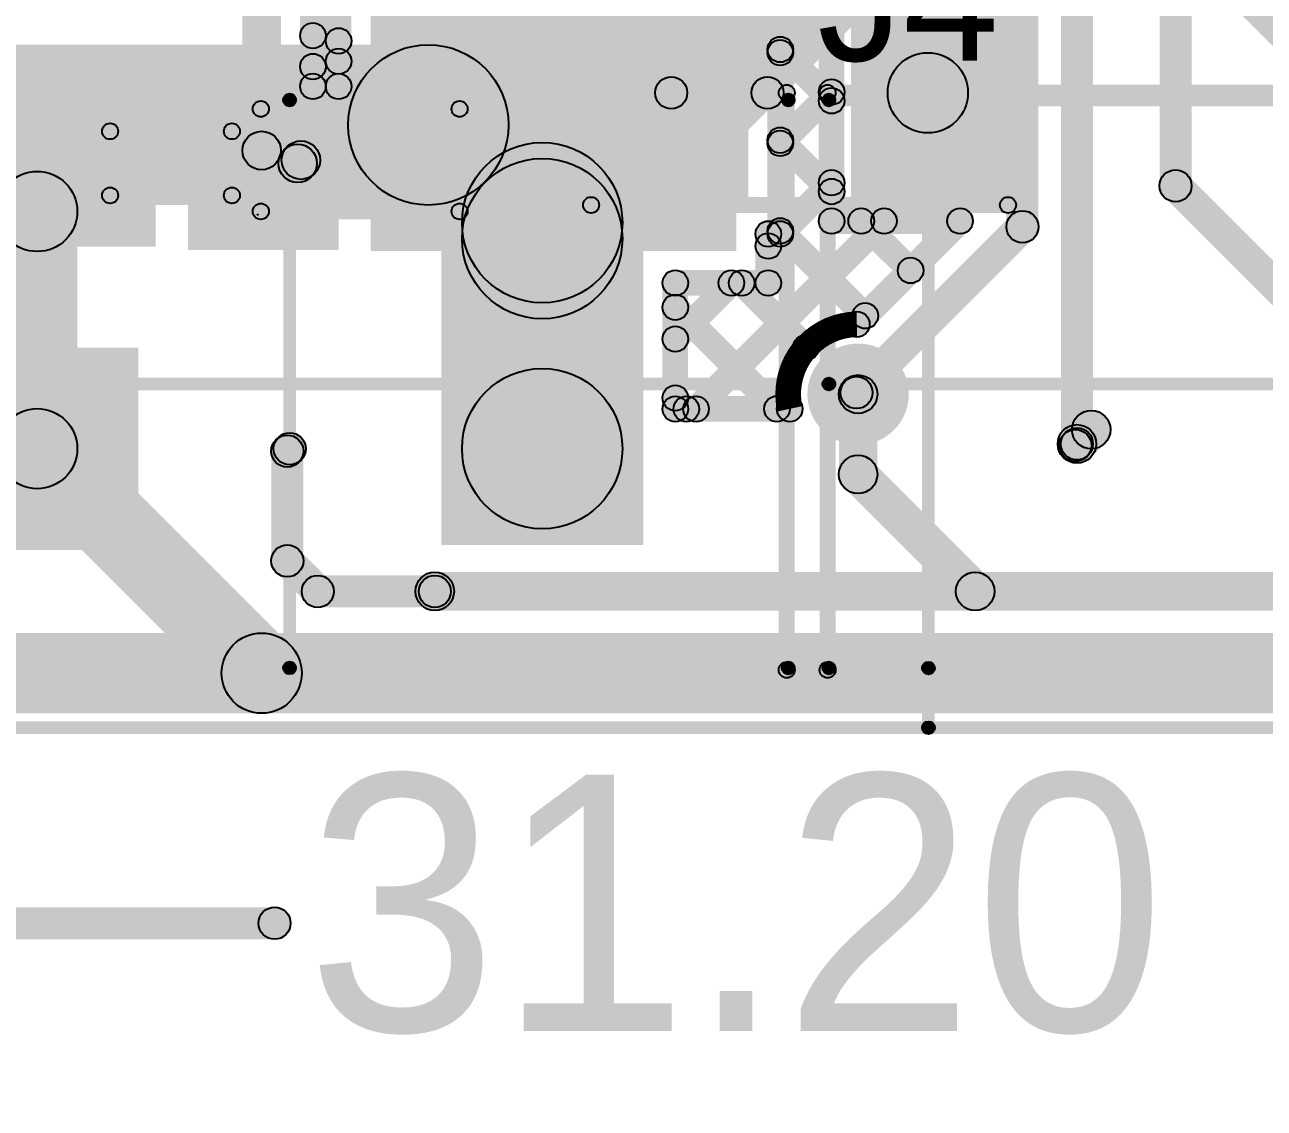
# Model space of a CAD drawing. Header units: millimetres. Extents: x -0.55 to 1.07, y -0.21 to 1.95.
# Drawn here: x -0.0039 to 0.3826, y -0.2057 to 0.1322 of the extents above; entities that cross this region are included whole.
import ezdxf

# ---------------------------------------------------------------- set-up
doc = ezdxf.new("R2010")
doc.units = ezdxf.units.MM
doc.header["$MEASUREMENT"] = 0
for name, color, linetype in [('BottomLayer', 5, 'Continuous'), ('BottomOverlay', 54, 'Continuous'), ('BottomPaste', 16, 'Continuous'), ('BottomSolder', 6, 'Continuous'), ('Mechanical1', 6, 'Continuous'), ('Mechanical2', 216, 'Continuous'), ('MultiLayer', 9, 'Continuous'), ('PadHoleLayer', 156, 'Continuous'), ('TopLayer', 1, 'Continuous'), ('TopOverlay', 2, 'Continuous'), ('TopSolder', 216, 'Continuous'), ('ViaHoleLayer', 16, 'Continuous')]:
    doc.layers.add(name, color=color, linetype=linetype)

# ---------------------------------------------------------------- blocks, each defined once
blk = doc.blocks.new('B3B_PH_K_S_LF__SN__3')
at = {"layer": 'BottomLayer'}
blk.add_hatch(color=5, dxfattribs=at).paths.add_polyline_path([(-0.1063, 0.02756), (-0.05118, 0.02756), (-0.05118, -0.02756), (-0.1063, -0.02756)])
h = blk.add_hatch(color=5, dxfattribs=at)
edge = h.paths.add_edge_path()
edge.add_arc((0, 0), 0.02756, 0, 360)
h = blk.add_hatch(color=5, dxfattribs=at)
edge = h.paths.add_edge_path()
edge.add_arc((0.07874, 0), 0.02756, 0, 360)
at = {"layer": 'BottomSolder'}
blk.add_hatch(color=6, dxfattribs=at).paths.add_polyline_path([(-0.1103, 0.03156), (-0.04718, 0.03156), (-0.04718, -0.03156), (-0.1103, -0.03156)])
h = blk.add_hatch(color=6, dxfattribs=at)
edge = h.paths.add_edge_path()
edge.add_arc((0, 0), 0.03156, 0, 360)
h = blk.add_hatch(color=6, dxfattribs=at)
edge = h.paths.add_edge_path()
edge.add_arc((0.07874, 0), 0.03156, 0, 360)
at = {"layer": 'MultiLayer'}
blk.add_hatch(color=9, dxfattribs=at).paths.add_polyline_path([(-0.1063, 0.02756), (-0.05118, 0.02756), (-0.05118, -0.02756), (-0.1063, -0.02756)])
h = blk.add_hatch(color=9, dxfattribs=at)
edge = h.paths.add_edge_path()
edge.add_arc((0, 0), 0.02756, 0, 360)
h = blk.add_hatch(color=9, dxfattribs=at)
edge = h.paths.add_edge_path()
edge.add_arc((0.07874, 0), 0.02756, 0, 360)
at = {"layer": 'PadHoleLayer'}
h = blk.add_hatch(color=156, dxfattribs=at)
edge = h.paths.add_edge_path()
edge.add_arc((-0.07874, 0), 0.01378, 0, 360)
h = blk.add_hatch(color=156, dxfattribs=at)
edge = h.paths.add_edge_path()
edge.add_arc((0, 0), 0.01378, 0, 360)
h = blk.add_hatch(color=156, dxfattribs=at)
edge = h.paths.add_edge_path()
edge.add_arc((0.07874, 0), 0.01378, 0, 360)
at = {"layer": 'TopLayer'}
blk.add_hatch(color=1, dxfattribs=at).paths.add_polyline_path([(-0.1063, 0.02756), (-0.05118, 0.02756), (-0.05118, -0.02756), (-0.1063, -0.02756)])
h = blk.add_hatch(color=1, dxfattribs=at)
edge = h.paths.add_edge_path()
edge.add_arc((0, 0), 0.02756, 0, 360)
h = blk.add_hatch(color=1, dxfattribs=at)
edge = h.paths.add_edge_path()
edge.add_arc((0.07874, 0), 0.02756, 0, 360)
at = {"layer": 'TopOverlay'}
h = blk.add_hatch(color=2, dxfattribs=at)
edge = h.paths.add_edge_path()
edge.add_arc((-0.155, 0.111), 0.0025, 0, 360)
h = blk.add_hatch(color=2, dxfattribs=at)
edge = h.paths.add_edge_path()
edge.add_arc((-0.155, 0.111), 0.0025, 0, 360)
for points in [[(-0.155, 0.1085), (-0.155, 0.1135), (0.155, 0.1135), (0.155, 0.1085)], [(-0.1525, -0.069), (-0.1575, -0.069), (-0.1575, 0.111), (-0.1525, 0.111)], [(0.1575, -0.069), (0.1525, -0.069), (0.1525, 0.111), (0.1575, 0.111)], [(-0.155, -0.0715), (-0.155, -0.0665), (0.155, -0.0665), (0.155, -0.0715)]]:
    blk.add_hatch(color=2, dxfattribs=at).paths.add_polyline_path(points)
h = blk.add_hatch(color=2, dxfattribs=at)
edge = h.paths.add_edge_path()
edge.add_arc((0.155, 0.111), 0.0025, 0, 360)
h = blk.add_hatch(color=2, dxfattribs=at)
edge = h.paths.add_edge_path()
edge.add_arc((0.155, 0.111), 0.0025, 0, 360)
h = blk.add_hatch(color=2, dxfattribs=at)
edge = h.paths.add_edge_path()
edge.add_arc((-0.155, -0.069), 0.0025, 0, 360)
h = blk.add_hatch(color=2, dxfattribs=at)
edge = h.paths.add_edge_path()
edge.add_arc((-0.155, -0.069), 0.0025, 0, 360)
h = blk.add_hatch(color=2, dxfattribs=at)
edge = h.paths.add_edge_path()
edge.add_arc((0.155, -0.069), 0.0025, 0, 360)
h = blk.add_hatch(color=2, dxfattribs=at)
edge = h.paths.add_edge_path()
edge.add_arc((0.155, -0.069), 0.0025, 0, 360)
at = {"layer": 'TopSolder'}
blk.add_hatch(color=216, dxfattribs=at).paths.add_polyline_path([(-0.1103, 0.03156), (-0.04718, 0.03156), (-0.04718, -0.03156), (-0.1103, -0.03156)])
h = blk.add_hatch(color=216, dxfattribs=at)
edge = h.paths.add_edge_path()
edge.add_arc((0, 0), 0.03156, 0, 360)
h = blk.add_hatch(color=216, dxfattribs=at)
edge = h.paths.add_edge_path()
edge.add_arc((0.07874, 0), 0.03156, 0, 360)
at = {"layer": 'TopOverlay'}
for centre in [(-0.155, 0.111), (-0.155, 0.111), (0.155, 0.111), (0.155, 0.111), (-0.155, -0.069), (-0.155, -0.069), (0.155, -0.069), (0.155, -0.069)]:
    blk.add_circle(centre, 0.0025, dxfattribs=at)
blk = doc.blocks.new('SMD_PAD_B_37')
at = {"layer": 'BottomLayer'}
for points in [[(-0.06, 0.03), (-0.02, 0.03), (-0.02, -0.03), (-0.06, -0.03)], [(0.02, 0.03), (0.06, 0.03), (0.06, -0.03), (0.02, -0.03)]]:
    blk.add_hatch(color=5, dxfattribs=at).paths.add_polyline_path(points)
at = {"layer": 'BottomOverlay'}
h = blk.add_hatch(color=54, dxfattribs=at)
edge = h.paths.add_edge_path()
edge.add_arc((-0.065, 0.035), 0.0025, 0, 360)
h = blk.add_hatch(color=54, dxfattribs=at)
edge = h.paths.add_edge_path()
edge.add_arc((-0.065, 0.035), 0.0025, 0, 360)
for points in [[(-0.0675, 0.035), (-0.0625, 0.035), (-0.0625, -0.035), (-0.0675, -0.035)], [(0.065, 0.0375), (0.065, 0.0325), (-0.065, 0.0325), (-0.065, 0.0375)], [(0.0625, 0.035), (0.0675, 0.035), (0.0675, -0.035), (0.0625, -0.035)], [(0.065, -0.0325), (0.065, -0.0375), (-0.065, -0.0375), (-0.065, -0.0325)]]:
    blk.add_hatch(color=54, dxfattribs=at).paths.add_polyline_path(points)
h = blk.add_hatch(color=54, dxfattribs=at)
edge = h.paths.add_edge_path()
edge.add_arc((0.065, 0.035), 0.0025, 0, 360)
h = blk.add_hatch(color=54, dxfattribs=at)
edge = h.paths.add_edge_path()
edge.add_arc((0.065, 0.035), 0.0025, 0, 360)
h = blk.add_hatch(color=54, dxfattribs=at)
edge = h.paths.add_edge_path()
edge.add_arc((-0.065, -0.035), 0.0025, 0, 360)
h = blk.add_hatch(color=54, dxfattribs=at)
edge = h.paths.add_edge_path()
edge.add_arc((-0.065, -0.035), 0.0025, 0, 360)
h = blk.add_hatch(color=54, dxfattribs=at)
edge = h.paths.add_edge_path()
edge.add_arc((0.065, -0.035), 0.0025, 0, 360)
h = blk.add_hatch(color=54, dxfattribs=at)
edge = h.paths.add_edge_path()
edge.add_arc((0.065, -0.035), 0.0025, 0, 360)
at = {"layer": 'BottomPaste'}
for points in [[(-0.06, 0.03), (-0.02, 0.03), (-0.02, -0.03), (-0.06, -0.03)], [(0.02, 0.03), (0.06, 0.03), (0.06, -0.03), (0.02, -0.03)]]:
    blk.add_hatch(color=16, dxfattribs=at).paths.add_polyline_path(points)
at = {"layer": 'BottomSolder'}
for points in [[(-0.064, 0.034), (-0.016, 0.034), (-0.016, -0.034), (-0.064, -0.034)], [(0.016, 0.034), (0.064, 0.034), (0.064, -0.034), (0.016, -0.034)]]:
    blk.add_hatch(color=6, dxfattribs=at).paths.add_polyline_path(points)
at = {"layer": 'BottomOverlay'}
for centre in [(-0.065, 0.035), (-0.065, 0.035), (0.065, 0.035), (0.065, 0.035), (-0.065, -0.035), (-0.065, -0.035), (0.065, -0.035), (0.065, -0.035)]:
    blk.add_circle(centre, 0.0025, dxfattribs=at)
blk = doc.blocks.new('R__0402_B_51')
at = {"layer": 'BottomLayer'}
for points in [[(-0.0095, 0.0125), (-0.0095, -0.0125), (-0.0275, -0.0125), (-0.0275, 0.0125)], [(0.0275, 0.0125), (0.0275, -0.0125), (0.0095, -0.0125), (0.0095, 0.0125)]]:
    blk.add_hatch(color=5, dxfattribs=at).paths.add_polyline_path(points)
at = {"layer": 'BottomOverlay'}
h = blk.add_hatch(color=54, dxfattribs=at)
edge = h.paths.add_edge_path()
edge.add_arc((-0.031, 0.016), 0.0025, 0, 360)
h = blk.add_hatch(color=54, dxfattribs=at)
edge = h.paths.add_edge_path()
edge.add_arc((-0.031, 0.016), 0.0025, 0, 360)
for points in [[(-0.0335, 0.016), (-0.0285, 0.016), (-0.0285, -0.016), (-0.0335, -0.016)], [(0.032, 0.01706), (0.032, 0.01694), (-0.032, 0.01694), (-0.032, 0.01706)], [(0.031, 0.0185), (0.031, 0.0135), (-0.031, 0.0135), (-0.031, 0.0185)], [(0.0285, 0.016), (0.0335, 0.016), (0.0335, -0.016), (0.0285, -0.016)], [(0.031, -0.0135), (0.031, -0.0185), (-0.031, -0.0185), (-0.031, -0.0135)]]:
    blk.add_hatch(color=54, dxfattribs=at).paths.add_polyline_path(points)
h = blk.add_hatch(color=54, dxfattribs=at)
edge = h.paths.add_edge_path()
edge.add_arc((-0.032, 0.017), 0.0000635, 0, 360)
h = blk.add_hatch(color=54, dxfattribs=at)
edge = h.paths.add_edge_path()
edge.add_arc((0.031, 0.016), 0.0025, 0, 360)
h = blk.add_hatch(color=54, dxfattribs=at)
edge = h.paths.add_edge_path()
edge.add_arc((0.031, 0.016), 0.0025, 0, 360)
h = blk.add_hatch(color=54, dxfattribs=at)
edge = h.paths.add_edge_path()
edge.add_arc((0.032, 0.017), 0.0000635, 0, 360)
h = blk.add_hatch(color=54, dxfattribs=at)
edge = h.paths.add_edge_path()
edge.add_arc((-0.031, -0.016), 0.0025, 0, 360)
h = blk.add_hatch(color=54, dxfattribs=at)
edge = h.paths.add_edge_path()
edge.add_arc((-0.031, -0.016), 0.0025, 0, 360)
h = blk.add_hatch(color=54, dxfattribs=at)
edge = h.paths.add_edge_path()
edge.add_arc((0.031, -0.016), 0.0025, 0, 360)
h = blk.add_hatch(color=54, dxfattribs=at)
edge = h.paths.add_edge_path()
edge.add_arc((0.031, -0.016), 0.0025, 0, 360)
at = {"layer": 'BottomPaste'}
for points in [[(-0.0095, 0.0125), (-0.0095, -0.0125), (-0.0275, -0.0125), (-0.0275, 0.0125)], [(0.0275, 0.0125), (0.0275, -0.0125), (0.0095, -0.0125), (0.0095, 0.0125)]]:
    blk.add_hatch(color=16, dxfattribs=at).paths.add_polyline_path(points)
at = {"layer": 'BottomSolder'}
for points in [[(-0.0055, 0.0165), (-0.0055, -0.0165), (-0.0315, -0.0165), (-0.0315, 0.0165)], [(0.0315, 0.0165), (0.0315, -0.0165), (0.0055, -0.0165), (0.0055, 0.0165)]]:
    blk.add_hatch(color=6, dxfattribs=at).paths.add_polyline_path(points)
at = {"layer": 'BottomOverlay'}
for centre, radius in [((-0.031, 0.016), 0.0025), ((-0.031, 0.016), 0.0025), ((-0.032, 0.017), 0.0000635), ((0.031, 0.016), 0.0025), ((0.031, 0.016), 0.0025), ((0.032, 0.017), 0.0000635), ((-0.031, -0.016), 0.0025), ((-0.031, -0.016), 0.0025), ((0.031, -0.016), 0.0025), ((0.031, -0.016), 0.0025)]:
    blk.add_circle(centre, radius, dxfattribs=at)
blk = doc.blocks.new('R___0201_B_54')
at = {"layer": 'BottomLayer'}
for points in [[(-0.01614, 0.00728), (-0.00551, 0.00728), (-0.00551, -0.00728), (-0.01614, -0.00728)], [(0.00551, 0.00728), (0.01614, 0.00728), (0.01614, -0.00728), (0.00551, -0.00728)]]:
    blk.add_hatch(color=5, dxfattribs=at).paths.add_polyline_path(points)
at = {"layer": 'BottomOverlay'}
h = blk.add_hatch(color=54, dxfattribs=at)
edge = h.paths.add_edge_path()
edge.add_arc((-0.019, 0.01), 0.0025, 0, 360)
h = blk.add_hatch(color=54, dxfattribs=at)
edge = h.paths.add_edge_path()
edge.add_arc((-0.019, 0.01), 0.0025, 0, 360)
for points in [[(0.019, 0.0125), (0.019, 0.0075), (-0.019, 0.0075), (-0.019, 0.0125)], [(-0.0215, 0.01), (-0.0165, 0.01), (-0.0165, -0.01), (-0.0215, -0.01)], [(0.0165, 0.01), (0.0215, 0.01), (0.0215, -0.01), (0.0165, -0.01)], [(0.019, -0.0075), (0.019, -0.0125), (-0.019, -0.0125), (-0.019, -0.0075)]]:
    blk.add_hatch(color=54, dxfattribs=at).paths.add_polyline_path(points)
h = blk.add_hatch(color=54, dxfattribs=at)
edge = h.paths.add_edge_path()
edge.add_arc((0.019, 0.01), 0.0025, 0, 360)
h = blk.add_hatch(color=54, dxfattribs=at)
edge = h.paths.add_edge_path()
edge.add_arc((0.019, 0.01), 0.0025, 0, 360)
h = blk.add_hatch(color=54, dxfattribs=at)
edge = h.paths.add_edge_path()
edge.add_arc((-0.019, -0.01), 0.0025, 0, 360)
h = blk.add_hatch(color=54, dxfattribs=at)
edge = h.paths.add_edge_path()
edge.add_arc((-0.019, -0.01), 0.0025, 0, 360)
h = blk.add_hatch(color=54, dxfattribs=at)
edge = h.paths.add_edge_path()
edge.add_arc((0.019, -0.01), 0.0025, 0, 360)
h = blk.add_hatch(color=54, dxfattribs=at)
edge = h.paths.add_edge_path()
edge.add_arc((0.019, -0.01), 0.0025, 0, 360)
at = {"layer": 'BottomPaste'}
for points in [[(-0.01614, 0.00728), (-0.00551, 0.00728), (-0.00551, -0.00728), (-0.01614, -0.00728)], [(0.00551, 0.00728), (0.01614, 0.00728), (0.01614, -0.00728), (0.00551, -0.00728)]]:
    blk.add_hatch(color=16, dxfattribs=at).paths.add_polyline_path(points)
at = {"layer": 'BottomSolder'}
for points in [[(-0.02014, 0.01128), (-0.00151, 0.01128), (-0.00151, -0.01128), (-0.02014, -0.01128)], [(0.00151, 0.01128), (0.02014, 0.01128), (0.02014, -0.01128), (0.00151, -0.01128)]]:
    blk.add_hatch(color=6, dxfattribs=at).paths.add_polyline_path(points)
at = {"layer": 'BottomOverlay'}
for centre in [(-0.019, 0.01), (-0.019, 0.01), (0.019, 0.01), (0.019, 0.01), (-0.019, -0.01), (-0.019, -0.01), (0.019, -0.01), (0.019, -0.01)]:
    blk.add_circle(centre, 0.0025, dxfattribs=at)
blk = doc.blocks.new('B4B_PH_K_S_LF__SN__64')
at = {"layer": 'BottomLayer'}
h = blk.add_hatch(color=5, dxfattribs=at)
edge = h.paths.add_edge_path()
edge.add_arc((-0.07874, 0), 0.02756, 0, 360)
h = blk.add_hatch(color=5, dxfattribs=at)
edge = h.paths.add_edge_path()
edge.add_arc((0, 0), 0.02756, 0, 360)
at = {"layer": 'BottomSolder'}
h = blk.add_hatch(color=6, dxfattribs=at)
edge = h.paths.add_edge_path()
edge.add_arc((-0.07874, 0), 0.03156, 0, 360)
h = blk.add_hatch(color=6, dxfattribs=at)
edge = h.paths.add_edge_path()
edge.add_arc((0, 0), 0.03156, 0, 360)
at = {"layer": 'MultiLayer'}
h = blk.add_hatch(color=9, dxfattribs=at)
edge = h.paths.add_edge_path()
edge.add_arc((-0.07874, 0), 0.02756, 0, 360)
h = blk.add_hatch(color=9, dxfattribs=at)
edge = h.paths.add_edge_path()
edge.add_arc((0, 0), 0.02756, 0, 360)
at = {"layer": 'PadHoleLayer'}
h = blk.add_hatch(color=156, dxfattribs=at)
edge = h.paths.add_edge_path()
edge.add_arc((-0.07874, 0), 0.01378, 0, 360)
at = {"layer": 'TopLayer'}
h = blk.add_hatch(color=1, dxfattribs=at)
edge = h.paths.add_edge_path()
edge.add_arc((-0.07874, 0), 0.02756, 0, 360)
h = blk.add_hatch(color=1, dxfattribs=at)
edge = h.paths.add_edge_path()
edge.add_arc((0, 0), 0.02756, 0, 360)
at = {"layer": 'TopOverlay'}
h = blk.add_hatch(color=2, dxfattribs=at)
edge = h.paths.add_edge_path()
edge.add_arc((-0.156, 0.11), 0.0025, 0, 360)
h = blk.add_hatch(color=2, dxfattribs=at)
edge = h.paths.add_edge_path()
edge.add_arc((-0.156, 0.11), 0.0025, 0, 360)
for points in [[(-0.156, 0.1075), (-0.156, 0.1125), (0.23474, 0.1125), (0.23474, 0.1075)], [(-0.1535, -0.07), (-0.1585, -0.07), (-0.1585, 0.11), (-0.1535, 0.11)], [(-0.156, -0.0725), (-0.156, -0.0675), (0.23474, -0.0675), (0.23474, -0.0725)]]:
    blk.add_hatch(color=2, dxfattribs=at).paths.add_polyline_path(points)
h = blk.add_hatch(color=2, dxfattribs=at)
edge = h.paths.add_edge_path()
edge.add_arc((-0.156, -0.07), 0.0025, 0, 360)
h = blk.add_hatch(color=2, dxfattribs=at)
edge = h.paths.add_edge_path()
edge.add_arc((-0.156, -0.07), 0.0025, 0, 360)
at = {"layer": 'TopSolder'}
h = blk.add_hatch(color=216, dxfattribs=at)
edge = h.paths.add_edge_path()
edge.add_arc((-0.07874, 0), 0.03156, 0, 360)
h = blk.add_hatch(color=216, dxfattribs=at)
edge = h.paths.add_edge_path()
edge.add_arc((0, 0), 0.03156, 0, 360)
at = {"layer": 'TopOverlay'}
for centre in [(-0.156, 0.11), (-0.156, 0.11), (-0.156, -0.07), (-0.156, -0.07)]:
    blk.add_circle(centre, 0.0025, dxfattribs=at)

msp = doc.modelspace()

# ---------------------------------------------------------------- hatches: boundary and pattern name
at = {"layer": 'BottomLayer'}
for points in [[(0.36, 0.082), (0.35, 0.082), (0.35, 0.5912), (0.36, 0.5912)], [(0.32924, 0.0015), (0.31924, 0.0015), (0.31924, 0.29036), (0.32924, 0.29036)], [(0.31224, 0.06924), (0.30224, 0.06924), (0.30224, 0.2685), (0.31224, 0.2685)], [(0.29024, 0.111), (0.26524, 0.111), (0.26524, 0.16526), (0.29024, 0.16526)], [(0.23574, 0.067), (0.22774, 0.067), (0.22774, 0.155), (0.23574, 0.155)], [(0.098, 0.113), (0.09, 0.113), (0.09, 0.154), (0.098, 0.154)], [(0.20274, 0.111), (0.19274, 0.111), (0.19274, 0.151), (0.20274, 0.151)], [(0.25174, 0.071), (0.24374, 0.071), (0.24374, 0.151), (0.25174, 0.151)], [(0.076, 0.093), (0.064, 0.093), (0.064, 0.148), (0.076, 0.148)], [(0.09, 0.113), (0.082, 0.113), (0.082, 0.148), (0.09, 0.148)], [(0.36847, 0.14246), (0.37554, 0.14953), (0.48476, 0.04032), (0.47768, 0.03324)], [(0.104, 0.0617), (0.218, 0.0617), (0.218, 0.144), (0.104, 0.144)], [(0.23457, 0.12069), (0.22891, 0.12634), (0.24491, 0.14234), (0.25057, 0.13669)], [(0.08317, 0.126), (0.08883, 0.13165), (0.09683, 0.12365), (0.09117, 0.118)], [(0.08883, 0.11637), (0.08317, 0.12203), (0.09117, 0.13003), (0.09683, 0.12437)], [(0.22891, 0.12168), (0.23457, 0.12733), (0.25057, 0.11133), (0.24491, 0.10568)], [(0.086, 0.109), (0.086, 0.117), (0.094, 0.117), (0.094, 0.109)], [(0.19774, 0.106), (0.19774, 0.116), (0.22774, 0.116), (0.22774, 0.106)], [(0.23457, 0.0924), (0.22891, 0.09806), (0.24491, 0.11406), (0.25057, 0.1084)], [(-0.016, 0.063), (0.037, 0.063), (0.037, 0.103), (-0.016, 0.103)], [(0.047, 0.062), (0.094, 0.062), (0.094, 0.103), (0.047, 0.103)], [(0.22891, 0.09339), (0.23457, 0.09905), (0.25057, 0.08305), (0.24491, 0.07739)], [(0.08548, 0.08476), (0.077, 0.09324), (0.078, 0.09424), (0.08648, 0.08576)], [(0.126, -0.03), (0.189, -0.03), (0.189, 0.087), (0.126, 0.087)], [(0.23083, 0.06038), (0.22517, 0.06604), (0.24491, 0.08578), (0.25057, 0.08012)], [(0.35146, 0.07846), (0.35854, 0.08554), (0.40602, 0.03806), (0.39894, 0.03098)], [(0.0125, 0), (-0.0125, 0), (-0.0125, 0.074), (0.0125, 0.074)], [(0.20829, 0.00956), (0.20263, 0.01522), (0.26125, 0.07383), (0.26691, 0.06817)], [(0.24774, 0.067), (0.24774, 0.075), (0.28779, 0.075), (0.28779, 0.067)], [(0.25842, 0.03598), (0.25277, 0.04164), (0.28496, 0.07383), (0.29062, 0.06817)], [(0.25413, 0.06817), (0.25979, 0.07383), (0.2752, 0.05842), (0.26955, 0.05276)], [(0.228, 0.063), (0.228, 0.071), (0.23174, 0.071), (0.23174, 0.063)], [(0.22891, 0.06511), (0.23457, 0.07077), (0.26106, 0.04427), (0.2554, 0.03862)], [(0.25904, 0.01396), (0.25196, 0.02104), (0.3037, 0.07278), (0.31078, 0.0657)], [(0.232, 0.0517), (0.224, 0.0517), (0.224, 0.067), (0.232, 0.067)], [(0.20183, 0.03138), (0.19617, 0.03704), (0.21366, 0.05453), (0.21932, 0.04887)], [(0.199, 0.0477), (0.199, 0.0557), (0.228, 0.0557), (0.228, 0.0477)], [(0.21687, 0.04887), (0.22252, 0.05453), (0.24262, 0.03443), (0.23697, 0.02877)], [(0.203, 0.01238), (0.195, 0.01238), (0.195, 0.0517), (0.203, 0.0517)], [(0.19617, 0.04128), (0.20183, 0.04694), (0.23351, 0.01525), (0.22785, 0.0096)], [(0.19617, 0.013), (0.20183, 0.01865), (0.20527, 0.01521), (0.19961, 0.00955)], [(0.19901, 0.00838), (0.19899, 0.01638), (0.23467, 0.01643), (0.23468, 0.00843)], [(-0.00884, -0.00884), (0.00884, 0.00884), (0.07884, -0.06116), (0.06116, -0.07884)], [(0.32848, -0.00274), (0.32, 0.00574), (0.32444, 0.01019), (0.33293, 0.0017)], [(0.32728, -0.00254), (0.3202, 0.00454), (0.3207, 0.00504), (0.32778, -0.00204)], [(0.08154, -0.00428), (0.07446, 0.0028), (0.0752, 0.00354), (0.08228, -0.00354)], [(0.083, -0.035), (0.073, -0.035), (0.073, -0.00074), (0.083, -0.00074)], [(0.07446, -0.03854), (0.08154, -0.03146), (0.09104, -0.04096), (0.08396, -0.04804)], [(0.124, -0.0505), (0.124, -0.0385), (0.5835, -0.0385), (0.5835, -0.0505)], [(0.0875, -0.0495), (0.0875, -0.0395), (0.124, -0.0395), (0.124, -0.0495)], [(0.07, -0.0825), (0.07, -0.0575), (0.604, -0.0575), (0.604, -0.0825)]]:
    msp.add_hatch(color=5, dxfattribs=at).paths.add_polyline_path(points)
h = msp.add_hatch(color=5, dxfattribs=at)
edge = h.paths.add_edge_path()
edge.add_arc((0.086, 0.12882), 0.004, 0, 360)
h = msp.add_hatch(color=5, dxfattribs=at)
edge = h.paths.add_edge_path()
edge.add_arc((0.094, 0.1272), 0.004, 0, 360)
h = msp.add_hatch(color=5, dxfattribs=at)
edge = h.paths.add_edge_path()
edge.add_arc((0.23174, 0.12451), 0.004, 0, 360)
h = msp.add_hatch(color=5, dxfattribs=at)
edge = h.paths.add_edge_path()
edge.add_arc((0.094, 0.12082), 0.004, 0, 360)
h = msp.add_hatch(color=5, dxfattribs=at)
edge = h.paths.add_edge_path()
edge.add_arc((0.23174, 0.12352), 0.004, 0, 360)
h = msp.add_hatch(color=5, dxfattribs=at)
edge = h.paths.add_edge_path()
edge.add_arc((0.086, 0.1192), 0.004, 0, 360)
h = msp.add_hatch(color=5, dxfattribs=at)
edge = h.paths.add_edge_path()
edge.add_arc((0.27774, 0.111), 0.0125, 0, 360)
h = msp.add_hatch(color=5, dxfattribs=at)
edge = h.paths.add_edge_path()
edge.add_arc((0.086, 0.113), 0.004, 0, 360)
h = msp.add_hatch(color=5, dxfattribs=at)
edge = h.paths.add_edge_path()
edge.add_arc((0.086, 0.113), 0.004, 0, 360)
h = msp.add_hatch(color=5, dxfattribs=at)
edge = h.paths.add_edge_path()
edge.add_arc((0.094, 0.113), 0.004, 0, 360)
h = msp.add_hatch(color=5, dxfattribs=at)
edge = h.paths.add_edge_path()
edge.add_arc((0.094, 0.113), 0.004, 0, 360)
h = msp.add_hatch(color=5, dxfattribs=at)
edge = h.paths.add_edge_path()
edge.add_arc((0.19774, 0.111), 0.005, 0, 360)
h = msp.add_hatch(color=5, dxfattribs=at)
edge = h.paths.add_edge_path()
edge.add_arc((0.19774, 0.111), 0.005, 0, 360)
h = msp.add_hatch(color=5, dxfattribs=at)
edge = h.paths.add_edge_path()
edge.add_arc((0.22774, 0.111), 0.005, 0, 360)
h = msp.add_hatch(color=5, dxfattribs=at)
edge = h.paths.add_edge_path()
edge.add_arc((0.24774, 0.11123), 0.004, 0, 360)
h = msp.add_hatch(color=5, dxfattribs=at)
edge = h.paths.add_edge_path()
edge.add_arc((0.24774, 0.10851), 0.004, 0, 360)
h = msp.add_hatch(color=5, dxfattribs=at)
edge = h.paths.add_edge_path()
edge.add_arc((0.07, 0.093), 0.006, 0, 360)
h = msp.add_hatch(color=5, dxfattribs=at)
edge = h.paths.add_edge_path()
edge.add_arc((0.23174, 0.09622), 0.004, 0, 360)
h = msp.add_hatch(color=5, dxfattribs=at)
edge = h.paths.add_edge_path()
edge.add_arc((0.23174, 0.09523), 0.004, 0, 360)
h = msp.add_hatch(color=5, dxfattribs=at)
edge = h.paths.add_edge_path()
edge.add_arc((0.08124, 0.089), 0.006, 0, 360)
h = msp.add_hatch(color=5, dxfattribs=at)
edge = h.paths.add_edge_path()
edge.add_arc((0.08224, 0.09), 0.006, 0, 360)
h = msp.add_hatch(color=5, dxfattribs=at)
edge = h.paths.add_edge_path()
edge.add_arc((0, 0.074), 0.0125, 0, 360)
h = msp.add_hatch(color=5, dxfattribs=at)
edge = h.paths.add_edge_path()
edge.add_arc((0.24774, 0.08295), 0.004, 0, 360)
h = msp.add_hatch(color=5, dxfattribs=at)
edge = h.paths.add_edge_path()
edge.add_arc((0.355, 0.082), 0.005, 0, 360)
h = msp.add_hatch(color=5, dxfattribs=at)
edge = h.paths.add_edge_path()
edge.add_arc((0.355, 0.082), 0.005, 0, 360)
h = msp.add_hatch(color=5, dxfattribs=at)
edge = h.paths.add_edge_path()
edge.add_arc((0.24774, 0.08022), 0.004, 0, 360)
h = msp.add_hatch(color=5, dxfattribs=at)
edge = h.paths.add_edge_path()
edge.add_arc((0.24774, 0.071), 0.004, 0, 360)
h = msp.add_hatch(color=5, dxfattribs=at)
edge = h.paths.add_edge_path()
edge.add_arc((0.24774, 0.071), 0.004, 0, 360)
h = msp.add_hatch(color=5, dxfattribs=at)
edge = h.paths.add_edge_path()
edge.add_arc((0.25696, 0.071), 0.004, 0, 360)
h = msp.add_hatch(color=5, dxfattribs=at)
edge = h.paths.add_edge_path()
edge.add_arc((0.26408, 0.071), 0.004, 0, 360)
h = msp.add_hatch(color=5, dxfattribs=at)
edge = h.paths.add_edge_path()
edge.add_arc((0.28779, 0.071), 0.004, 0, 360)
h = msp.add_hatch(color=5, dxfattribs=at)
edge = h.paths.add_edge_path()
edge.add_arc((0.28779, 0.071), 0.004, 0, 360)
h = msp.add_hatch(color=5, dxfattribs=at)
edge = h.paths.add_edge_path()
edge.add_arc((0.30724, 0.06924), 0.005, 0, 360)
h = msp.add_hatch(color=5, dxfattribs=at)
edge = h.paths.add_edge_path()
edge.add_arc((0.30724, 0.06924), 0.005, 0, 360)
h = msp.add_hatch(color=5, dxfattribs=at)
edge = h.paths.add_edge_path()
edge.add_arc((0.228, 0.067), 0.004, 0, 360)
h = msp.add_hatch(color=5, dxfattribs=at)
edge = h.paths.add_edge_path()
edge.add_arc((0.228, 0.067), 0.004, 0, 360)
h = msp.add_hatch(color=5, dxfattribs=at)
edge = h.paths.add_edge_path()
edge.add_arc((0.23174, 0.06794), 0.004, 0, 360)
h = msp.add_hatch(color=5, dxfattribs=at)
edge = h.paths.add_edge_path()
edge.add_arc((0.23174, 0.067), 0.004, 0, 360)
h = msp.add_hatch(color=5, dxfattribs=at)
edge = h.paths.add_edge_path()
edge.add_arc((0.23174, 0.067), 0.004, 0, 360)
h = msp.add_hatch(color=5, dxfattribs=at)
edge = h.paths.add_edge_path()
edge.add_arc((0.228, 0.06321), 0.004, 0, 360)
h = msp.add_hatch(color=5, dxfattribs=at)
edge = h.paths.add_edge_path()
edge.add_arc((0.27237, 0.05559), 0.004, 0, 360)
h = msp.add_hatch(color=5, dxfattribs=at)
edge = h.paths.add_edge_path()
edge.add_arc((0.199, 0.0517), 0.004, 0, 360)
h = msp.add_hatch(color=5, dxfattribs=at)
edge = h.paths.add_edge_path()
edge.add_arc((0.199, 0.0517), 0.004, 0, 360)
h = msp.add_hatch(color=5, dxfattribs=at)
edge = h.paths.add_edge_path()
edge.add_arc((0.21649, 0.0517), 0.004, 0, 360)
h = msp.add_hatch(color=5, dxfattribs=at)
edge = h.paths.add_edge_path()
edge.add_arc((0.21969, 0.0517), 0.004, 0, 360)
h = msp.add_hatch(color=5, dxfattribs=at)
edge = h.paths.add_edge_path()
edge.add_arc((0.228, 0.0517), 0.004, 0, 360)
h = msp.add_hatch(color=5, dxfattribs=at)
edge = h.paths.add_edge_path()
edge.add_arc((0.228, 0.0517), 0.004, 0, 360)
h = msp.add_hatch(color=5, dxfattribs=at)
edge = h.paths.add_edge_path()
edge.add_arc((0.199, 0.04411), 0.004, 0, 360)
h = msp.add_hatch(color=5, dxfattribs=at)
edge = h.paths.add_edge_path()
edge.add_arc((0.25559, 0.03881), 0.004, 0, 360)
h = msp.add_hatch(color=5, dxfattribs=at)
edge = h.paths.add_edge_path()
edge.add_arc((0.25559, 0.03881), 0.004, 0, 360)
h = msp.add_hatch(color=5, dxfattribs=at)
edge = h.paths.add_edge_path()
edge.add_arc((0.25823, 0.04145), 0.004, 0, 360)
h = msp.add_hatch(color=5, dxfattribs=at)
edge = h.paths.add_edge_path()
edge.add_arc((0.199, 0.03421), 0.004, 0, 360)
h = msp.add_hatch(color=5, dxfattribs=at)
edge = h.paths.add_edge_path()
edge.add_arc((0.23979, 0.0316), 0.004, 0, 360)
h = msp.add_hatch(color=5, dxfattribs=at)
edge = h.paths.add_edge_path()
edge.add_arc((0.256, 0.017), 0.01181, 0, 360)
h = msp.add_hatch(color=5, dxfattribs=at)
edge = h.paths.add_edge_path()
edge.add_arc((0.199, 0.01582), 0.004, 0, 360)
h = msp.add_hatch(color=5, dxfattribs=at)
edge = h.paths.add_edge_path()
edge.add_arc((0.2555, 0.0175), 0.005, 0, 360)
h = msp.add_hatch(color=5, dxfattribs=at)
edge = h.paths.add_edge_path()
edge.add_arc((0.199, 0.01238), 0.004, 0, 360)
h = msp.add_hatch(color=5, dxfattribs=at)
edge = h.paths.add_edge_path()
edge.add_arc((0.199, 0.01238), 0.004, 0, 360)
h = msp.add_hatch(color=5, dxfattribs=at)
edge = h.paths.add_edge_path()
edge.add_arc((0.20244, 0.01238), 0.004, 0, 360)
h = msp.add_hatch(color=5, dxfattribs=at)
edge = h.paths.add_edge_path()
edge.add_arc((0.20546, 0.01239), 0.004, 0, 360)
h = msp.add_hatch(color=5, dxfattribs=at)
edge = h.paths.add_edge_path()
edge.add_arc((0.23068, 0.01243), 0.004, 0, 360)
h = msp.add_hatch(color=5, dxfattribs=at)
edge = h.paths.add_edge_path()
edge.add_arc((0.23467, 0.01243), 0.004, 0, 360)
h = msp.add_hatch(color=5, dxfattribs=at)
edge = h.paths.add_edge_path()
edge.add_arc((0.23467, 0.01243), 0.004, 0, 360)
h = msp.add_hatch(color=5, dxfattribs=at)
edge = h.paths.add_edge_path()
edge.add_arc((0, 0), 0.0125, 0, 360)
h = msp.add_hatch(color=5, dxfattribs=at)
edge = h.paths.add_edge_path()
edge.add_arc((0, 0), 0.0125, 0, 360)
h = msp.add_hatch(color=5, dxfattribs=at)
edge = h.paths.add_edge_path()
edge.add_arc((0.32869, 0.00594), 0.006, 0, 360)
h = msp.add_hatch(color=5, dxfattribs=at)
edge = h.paths.add_edge_path()
edge.add_arc((0.078, -0.00074), 0.005, 0, 360)
h = msp.add_hatch(color=5, dxfattribs=at)
edge = h.paths.add_edge_path()
edge.add_arc((0.078, -0.00074), 0.005, 0, 360)
h = msp.add_hatch(color=5, dxfattribs=at)
edge = h.paths.add_edge_path()
edge.add_arc((0.07874, 0), 0.005, 0, 360)
h = msp.add_hatch(color=5, dxfattribs=at)
edge = h.paths.add_edge_path()
edge.add_arc((0.32424, 0.0015), 0.006, 0, 360)
h = msp.add_hatch(color=5, dxfattribs=at)
edge = h.paths.add_edge_path()
edge.add_arc((0.32374, 0.001), 0.005, 0, 360)
h = msp.add_hatch(color=5, dxfattribs=at)
edge = h.paths.add_edge_path()
edge.add_arc((0.32424, 0.0015), 0.005, 0, 360)
h = msp.add_hatch(color=5, dxfattribs=at)
edge = h.paths.add_edge_path()
edge.add_arc((0.32424, 0.0015), 0.005, 0, 360)
h = msp.add_hatch(color=5, dxfattribs=at)
edge = h.paths.add_edge_path()
edge.add_arc((0.078, -0.035), 0.005, 0, 360)
h = msp.add_hatch(color=5, dxfattribs=at)
edge = h.paths.add_edge_path()
edge.add_arc((0.078, -0.035), 0.005, 0, 360)
h = msp.add_hatch(color=5, dxfattribs=at)
edge = h.paths.add_edge_path()
edge.add_arc((0.124, -0.0445), 0.006, 0, 360)
h = msp.add_hatch(color=5, dxfattribs=at)
edge = h.paths.add_edge_path()
edge.add_arc((0.0875, -0.0445), 0.005, 0, 360)
h = msp.add_hatch(color=5, dxfattribs=at)
edge = h.paths.add_edge_path()
edge.add_arc((0.0875, -0.0445), 0.005, 0, 360)
h = msp.add_hatch(color=5, dxfattribs=at)
edge = h.paths.add_edge_path()
edge.add_arc((0.124, -0.0445), 0.005, 0, 360)
h = msp.add_hatch(color=5, dxfattribs=at)
edge = h.paths.add_edge_path()
edge.add_arc((0.07, -0.07), 0.0125, 0, 360)
h = msp.add_hatch(color=5, dxfattribs=at)
edge = h.paths.add_edge_path()
edge.add_arc((0.07, -0.07), 0.0125, 0, 360)
at = {"layer": 'BottomSolder'}
h = msp.add_hatch(color=6, dxfattribs=at)
edge = h.paths.add_edge_path()
edge.add_arc((0.256, 0.017), 0.01581, 0, 360)
at = {"layer": 'Mechanical1'}
for points in [[(0.27989, -0.08702), (0.27596, -0.08702), (0.27596, 0.41672), (0.27989, 0.41672)], [(-0.0768, 0.10683), (-0.0768, 0.11076), (0.23422, 0.11076), (0.23422, 0.10683)], [(-0.0768, 0.1068), (-0.0768, 0.11073), (0.23422, 0.11073), (0.23422, 0.1068)], [(-0.0768, 0.10677), (-0.0768, 0.1107), (0.23422, 0.1107), (0.23422, 0.10677)], [(0.08068, -0.06837), (0.07674, -0.06837), (0.07674, 0.1088), (0.08068, 0.1088)], [(0.08068, 0.10874), (0.07674, 0.10874), (0.07674, 0.1088), (0.08068, 0.1088)], [(0.23619, -0.06837), (0.23225, -0.06837), (0.23225, 0.1088), (0.23619, 0.1088)], [(0.23619, 0.10874), (0.23225, 0.10874), (0.23225, 0.1088), (0.23619, 0.1088)], [(0.23619, -0.0684), (0.23225, -0.0684), (0.23225, 0.10877), (0.23619, 0.10877)], [(0.23619, -0.06843), (0.23225, -0.06843), (0.23225, 0.10874), (0.23619, 0.10874)], [(0.24885, -0.06837), (0.24491, -0.06837), (0.24491, 0.1088), (0.24885, 0.1088)], [(0.24885, 0.10879), (0.24491, 0.10879), (0.24491, 0.1088), (0.24885, 0.1088)], [(0.24885, 0.10874), (0.24491, 0.10874), (0.24491, 0.10879), (0.24885, 0.10879)], [(0.24885, -0.0684), (0.24491, -0.0684), (0.24491, 0.10877), (0.24885, 0.10877)], [(0.24885, -0.06843), (0.24491, -0.06843), (0.24491, 0.10874), (0.24885, 0.10874)], [(0.24688, 0.10683), (0.24688, 0.11076), (0.63665, 0.11076), (0.63665, 0.10683)], [(0.24688, 0.1068), (0.24688, 0.11073), (0.63665, 0.11073), (0.63665, 0.1068)], [(0.24688, 0.10677), (0.24688, 0.1107), (0.63665, 0.1107), (0.63665, 0.10677)], [(-0.0768, 0.01824), (-0.0768, 0.02218), (0.23422, 0.02218), (0.23422, 0.01824)], [(0.23619, 0.02015), (0.23225, 0.02015), (0.23225, 0.02021), (0.23619, 0.02021)], [(0.24885, 0.02015), (0.24491, 0.02015), (0.24491, 0.02021), (0.24885, 0.02021)], [(0.24688, 0.01824), (0.24688, 0.02218), (0.63665, 0.02218), (0.63665, 0.01824)], [(-0.0768, -0.07034), (-0.0768, -0.0664), (0.23422, -0.0664), (0.23422, -0.07034)], [(-0.0768, -0.07037), (-0.0768, -0.06643), (0.23422, -0.06643), (0.23422, -0.07037)], [(-0.0768, -0.0704), (-0.0768, -0.06646), (0.23422, -0.06646), (0.23422, -0.0704)], [(0.23619, -0.06843), (0.23225, -0.06843), (0.23225, -0.06837), (0.23619, -0.06837)], [(0.24885, -0.06837), (0.24491, -0.06837), (0.24491, -0.06837), (0.24885, -0.06837)], [(0.24688, -0.07034), (0.24688, -0.0664), (0.63665, -0.0664), (0.63665, -0.07034)], [(0.24688, -0.07037), (0.24688, -0.06643), (0.63665, -0.06643), (0.63665, -0.07037)], [(0.24688, -0.0704), (0.24688, -0.06646), (0.63665, -0.06646), (0.63665, -0.0704)], [(0.27991, -0.087), (0.27597, -0.087), (0.27597, -0.06843), (0.27991, -0.06843)], [(0.27989, -0.08703), (0.27596, -0.08703), (0.27596, -0.087), (0.27989, -0.087)], [(-0.33628, -0.153), (-0.33628, -0.143), (0.07404, -0.143), (0.07404, -0.153)]]:
    msp.add_hatch(color=6, dxfattribs=at).paths.add_polyline_path(points)
h = msp.add_hatch(color=6, dxfattribs=at)
edge = h.paths.add_edge_path()
edge.add_arc((0.07871, 0.1088), 0.00197, 0, 360)
h = msp.add_hatch(color=6, dxfattribs=at)
edge = h.paths.add_edge_path()
edge.add_arc((0.07871, 0.1088), 0.00197, 0, 360)
h = msp.add_hatch(color=6, dxfattribs=at)
edge = h.paths.add_edge_path()
edge.add_arc((0.07871, 0.10874), 0.00197, 0, 360)
h = msp.add_hatch(color=6, dxfattribs=at)
edge = h.paths.add_edge_path()
edge.add_arc((0.23422, 0.1088), 0.00197, 0, 360)
h = msp.add_hatch(color=6, dxfattribs=at)
edge = h.paths.add_edge_path()
edge.add_arc((0.23422, 0.1088), 0.00197, 0, 360)
h = msp.add_hatch(color=6, dxfattribs=at)
edge = h.paths.add_edge_path()
edge.add_arc((0.23422, 0.1088), 0.00197, 0, 360)
h = msp.add_hatch(color=6, dxfattribs=at)
edge = h.paths.add_edge_path()
edge.add_arc((0.23422, 0.10877), 0.00197, 0, 360)
h = msp.add_hatch(color=6, dxfattribs=at)
edge = h.paths.add_edge_path()
edge.add_arc((0.23422, 0.10877), 0.00197, 0, 360)
h = msp.add_hatch(color=6, dxfattribs=at)
edge = h.paths.add_edge_path()
edge.add_arc((0.23422, 0.10874), 0.00197, 0, 360)
h = msp.add_hatch(color=6, dxfattribs=at)
edge = h.paths.add_edge_path()
edge.add_arc((0.23422, 0.10874), 0.00197, 0, 360)
h = msp.add_hatch(color=6, dxfattribs=at)
edge = h.paths.add_edge_path()
edge.add_arc((0.23422, 0.10874), 0.00197, 0, 360)
h = msp.add_hatch(color=6, dxfattribs=at)
edge = h.paths.add_edge_path()
edge.add_arc((0.24688, 0.1088), 0.00197, 0, 360)
h = msp.add_hatch(color=6, dxfattribs=at)
edge = h.paths.add_edge_path()
edge.add_arc((0.24688, 0.1088), 0.00197, 0, 360)
h = msp.add_hatch(color=6, dxfattribs=at)
edge = h.paths.add_edge_path()
edge.add_arc((0.24688, 0.10879), 0.00197, 0, 360)
h = msp.add_hatch(color=6, dxfattribs=at)
edge = h.paths.add_edge_path()
edge.add_arc((0.24688, 0.1088), 0.00197, 0, 360)
h = msp.add_hatch(color=6, dxfattribs=at)
edge = h.paths.add_edge_path()
edge.add_arc((0.24688, 0.10879), 0.00197, 0, 360)
h = msp.add_hatch(color=6, dxfattribs=at)
edge = h.paths.add_edge_path()
edge.add_arc((0.24688, 0.10877), 0.00197, 0, 360)
h = msp.add_hatch(color=6, dxfattribs=at)
edge = h.paths.add_edge_path()
edge.add_arc((0.24688, 0.10877), 0.00197, 0, 360)
h = msp.add_hatch(color=6, dxfattribs=at)
edge = h.paths.add_edge_path()
edge.add_arc((0.24688, 0.10874), 0.00197, 0, 360)
h = msp.add_hatch(color=6, dxfattribs=at)
edge = h.paths.add_edge_path()
edge.add_arc((0.24688, 0.10874), 0.00197, 0, 360)
h = msp.add_hatch(color=6, dxfattribs=at)
edge = h.paths.add_edge_path()
edge.add_arc((0.24688, 0.10874), 0.00197, 0, 360)
h = msp.add_hatch(color=6, dxfattribs=at)
edge = h.paths.add_edge_path()
edge.add_arc((0.23422, 0.02021), 0.00197, 0, 360)
h = msp.add_hatch(color=6, dxfattribs=at)
edge = h.paths.add_edge_path()
edge.add_arc((0.23422, 0.02021), 0.00197, 0, 360)
h = msp.add_hatch(color=6, dxfattribs=at)
edge = h.paths.add_edge_path()
edge.add_arc((0.23422, 0.02015), 0.00197, 0, 360)
h = msp.add_hatch(color=6, dxfattribs=at)
edge = h.paths.add_edge_path()
edge.add_arc((0.24688, 0.02021), 0.00197, 0, 360)
h = msp.add_hatch(color=6, dxfattribs=at)
edge = h.paths.add_edge_path()
edge.add_arc((0.24688, 0.02021), 0.00197, 0, 360)
h = msp.add_hatch(color=6, dxfattribs=at)
edge = h.paths.add_edge_path()
edge.add_arc((0.24688, 0.02015), 0.00197, 0, 360)
h = msp.add_hatch(color=6, dxfattribs=at)
edge = h.paths.add_edge_path()
edge.add_arc((0.07871, -0.06837), 0.00197, 0, 360)
h = msp.add_hatch(color=6, dxfattribs=at)
edge = h.paths.add_edge_path()
edge.add_arc((0.07871, -0.06837), 0.00197, 0, 360)
h = msp.add_hatch(color=6, dxfattribs=at)
edge = h.paths.add_edge_path()
edge.add_arc((0.07871, -0.06837), 0.00197, 0, 360)
h = msp.add_hatch(color=6, dxfattribs=at)
edge = h.paths.add_edge_path()
edge.add_arc((0.23422, -0.06837), 0.00197, 0, 360)
h = msp.add_hatch(color=6, dxfattribs=at)
edge = h.paths.add_edge_path()
edge.add_arc((0.23422, -0.06837), 0.00197, 0, 360)
h = msp.add_hatch(color=6, dxfattribs=at)
edge = h.paths.add_edge_path()
edge.add_arc((0.23422, -0.06837), 0.00197, 0, 360)
h = msp.add_hatch(color=6, dxfattribs=at)
edge = h.paths.add_edge_path()
edge.add_arc((0.23422, -0.0684), 0.00197, 0, 360)
h = msp.add_hatch(color=6, dxfattribs=at)
edge = h.paths.add_edge_path()
edge.add_arc((0.23422, -0.0684), 0.00197, 0, 360)
h = msp.add_hatch(color=6, dxfattribs=at)
edge = h.paths.add_edge_path()
edge.add_arc((0.23422, -0.06843), 0.00197, 0, 360)
h = msp.add_hatch(color=6, dxfattribs=at)
edge = h.paths.add_edge_path()
edge.add_arc((0.23422, -0.06843), 0.00197, 0, 360)
h = msp.add_hatch(color=6, dxfattribs=at)
edge = h.paths.add_edge_path()
edge.add_arc((0.23422, -0.06843), 0.00197, 0, 360)
h = msp.add_hatch(color=6, dxfattribs=at)
edge = h.paths.add_edge_path()
edge.add_arc((0.24688, -0.06837), 0.00197, 0, 360)
h = msp.add_hatch(color=6, dxfattribs=at)
edge = h.paths.add_edge_path()
edge.add_arc((0.24688, -0.06837), 0.00197, 0, 360)
h = msp.add_hatch(color=6, dxfattribs=at)
edge = h.paths.add_edge_path()
edge.add_arc((0.24688, -0.06837), 0.00197, 0, 360)
h = msp.add_hatch(color=6, dxfattribs=at)
edge = h.paths.add_edge_path()
edge.add_arc((0.24688, -0.06837), 0.00197, 0, 360)
h = msp.add_hatch(color=6, dxfattribs=at)
edge = h.paths.add_edge_path()
edge.add_arc((0.24688, -0.06837), 0.00197, 0, 360)
h = msp.add_hatch(color=6, dxfattribs=at)
edge = h.paths.add_edge_path()
edge.add_arc((0.24688, -0.06837), 0.00197, 0, 360)
h = msp.add_hatch(color=6, dxfattribs=at)
edge = h.paths.add_edge_path()
edge.add_arc((0.24688, -0.0684), 0.00197, 0, 360)
h = msp.add_hatch(color=6, dxfattribs=at)
edge = h.paths.add_edge_path()
edge.add_arc((0.24688, -0.0684), 0.00197, 0, 360)
h = msp.add_hatch(color=6, dxfattribs=at)
edge = h.paths.add_edge_path()
edge.add_arc((0.24688, -0.06843), 0.00197, 0, 360)
h = msp.add_hatch(color=6, dxfattribs=at)
edge = h.paths.add_edge_path()
edge.add_arc((0.24688, -0.06843), 0.00197, 0, 360)
h = msp.add_hatch(color=6, dxfattribs=at)
edge = h.paths.add_edge_path()
edge.add_arc((0.27794, -0.06843), 0.00197, 0, 360)
h = msp.add_hatch(color=6, dxfattribs=at)
edge = h.paths.add_edge_path()
edge.add_arc((0.27792, -0.08702), 0.00197, 0, 360)
h = msp.add_hatch(color=6, dxfattribs=at)
edge = h.paths.add_edge_path()
edge.add_arc((0.27793, -0.087), 0.00197, 0, 360)
h = msp.add_hatch(color=6, dxfattribs=at)
edge = h.paths.add_edge_path()
edge.add_arc((0.27793, -0.08703), 0.00197, 0, 360)
h = msp.add_hatch(color=6, dxfattribs=at)
edge = h.paths.add_edge_path()
edge.add_arc((0.27794, -0.087), 0.00197, 0, 360)
h = msp.add_hatch(color=6, dxfattribs=at)
edge = h.paths.add_edge_path()
edge.add_arc((0.07404, -0.148), 0.005, 0, 360)
at = {"layer": 'Mechanical2'}
msp.add_hatch(color=216, dxfattribs=at).paths.add_polyline_path([(-0.08122, -0.08896), (-0.08122, -0.08502), (0.63707, -0.08505), (0.63707, -0.08899)])
at = {"layer": 'TopLayer'}
for points in [[(0.17516, 0.0528), (0.1398, 0.08816), (0.2555, 0.20385), (0.29085, 0.1685)], [(-0.093, 0.076), (-0.093, 0.126), (0.122, 0.126), (0.122, 0.076)], [(0.10432, 0.08332), (0.13968, 0.11868), (0.17516, 0.0832), (0.1398, 0.04784)], [(0.18248, 0.06552), (0.13248, 0.06552), (0.13248, 0.07048), (0.18248, 0.07048)], [(0.18248, 0), (0.13248, 0), (0.13248, 0.06552), (0.18248, 0.06552)], [(0.262, -0.008), (0.25, -0.008), (0.25, 0.017), (0.262, 0.017)], [(0.25176, -0.01224), (0.26024, -0.00376), (0.29674, -0.04026), (0.28826, -0.04874)], [(0.2925, -0.0505), (0.2925, -0.0385), (0.51446, -0.0385), (0.51446, -0.0505)], [(-0.026, -0.0825), (-0.026, -0.0575), (0.579, -0.0575), (0.579, -0.0825)]]:
    msp.add_hatch(color=1, dxfattribs=at).paths.add_polyline_path(points)
h = msp.add_hatch(color=1, dxfattribs=at)
edge = h.paths.add_edge_path()
edge.add_arc((0.122, 0.101), 0.025, 0, 360)
h = msp.add_hatch(color=1, dxfattribs=at)
edge = h.paths.add_edge_path()
edge.add_arc((0.122, 0.101), 0.025, 0, 360)
h = msp.add_hatch(color=1, dxfattribs=at)
edge = h.paths.add_edge_path()
edge.add_arc((0.15748, 0.07048), 0.025, 0, 360)
h = msp.add_hatch(color=1, dxfattribs=at)
edge = h.paths.add_edge_path()
edge.add_arc((0.15748, 0.07048), 0.025, 0, 360)
h = msp.add_hatch(color=1, dxfattribs=at)
edge = h.paths.add_edge_path()
edge.add_arc((0.15748, 0.06552), 0.025, 0, 360)
h = msp.add_hatch(color=1, dxfattribs=at)
edge = h.paths.add_edge_path()
edge.add_arc((0.15748, 0.06552), 0.025, 0, 360)
h = msp.add_hatch(color=1, dxfattribs=at)
edge = h.paths.add_edge_path()
edge.add_arc((0.15748, 0.06552), 0.025, 0, 360)
h = msp.add_hatch(color=1, dxfattribs=at)
edge = h.paths.add_edge_path()
edge.add_arc((0.256, 0.017), 0.01181, 0, 360)
h = msp.add_hatch(color=1, dxfattribs=at)
edge = h.paths.add_edge_path()
edge.add_arc((0.15748, 0), 0.025, 0, 360)
h = msp.add_hatch(color=1, dxfattribs=at)
edge = h.paths.add_edge_path()
edge.add_arc((0.256, 0.017), 0.006, 0, 360)
h = msp.add_hatch(color=1, dxfattribs=at)
edge = h.paths.add_edge_path()
edge.add_arc((0.256, -0.008), 0.006, 0, 360)
h = msp.add_hatch(color=1, dxfattribs=at)
edge = h.paths.add_edge_path()
edge.add_arc((0.256, -0.008), 0.006, 0, 360)
h = msp.add_hatch(color=1, dxfattribs=at)
edge = h.paths.add_edge_path()
edge.add_arc((0.2925, -0.0445), 0.006, 0, 360)
h = msp.add_hatch(color=1, dxfattribs=at)
edge = h.paths.add_edge_path()
edge.add_arc((0.2925, -0.0445), 0.006, 0, 360)
at = {"layer": 'TopOverlay'}
for points in [[(-0.08122, -0.08896), (-0.08122, -0.08502), (0.63707, -0.08505), (0.63707, -0.08899)], [(-0.08122, -0.08897), (-0.08122, -0.08503), (0.63707, -0.08506), (0.63707, -0.089)], [(-0.08122, -0.08899), (-0.08122, -0.08505), (0.63707, -0.08505), (0.63707, -0.08899)]]:
    msp.add_hatch(color=2, dxfattribs=at).paths.add_polyline_path(points)
at = {"layer": 'TopSolder'}
h = msp.add_hatch(color=216, dxfattribs=at)
edge = h.paths.add_edge_path()
edge.add_arc((0.256, 0.017), 0.01581, 0, 360)
at = {"layer": 'ViaHoleLayer'}
h = msp.add_hatch(color=16, dxfattribs=at)
edge = h.paths.add_edge_path()
edge.add_arc((0.256, 0.017), 0.00591, 0, 360)

# ---------------------------------------------------------------- linework, layer by layer
at = {"layer": 'BottomLayer', "const_width": 0.008}
msp.add_lwpolyline([(0.23467, 0.01243, -0.471761), (0.25559, 0.03881)], format="xyb", dxfattribs=at)
at = {"layer": 'BottomLayer'}
for centre, radius in [((0.086, 0.12882), 0.004), ((0.094, 0.1272), 0.004), ((0.23174, 0.12451), 0.004), ((0.094, 0.12082), 0.004), ((0.23174, 0.12352), 0.004), ((0.086, 0.1192), 0.004), ((0.27774, 0.111), 0.0125), ((0.086, 0.113), 0.004), ((0.086, 0.113), 0.004), ((0.094, 0.113), 0.004), ((0.094, 0.113), 0.004), ((0.19774, 0.111), 0.005), ((0.19774, 0.111), 0.005), ((0.22774, 0.111), 0.005), ((0.24774, 0.11123), 0.004), ((0.24774, 0.10851), 0.004), ((0.07, 0.093), 0.006), ((0.23174, 0.09622), 0.004), ((0.23174, 0.09523), 0.004), ((0.08124, 0.089), 0.006), ((0.08224, 0.09), 0.006), ((0, 0.074), 0.0125), ((0.24774, 0.08295), 0.004), ((0.355, 0.082), 0.005), ((0.355, 0.082), 0.005), ((0.24774, 0.08022), 0.004), ((0.24774, 0.071), 0.004), ((0.24774, 0.071), 0.004), ((0.25696, 0.071), 0.004), ((0.26408, 0.071), 0.004), ((0.28779, 0.071), 0.004), ((0.28779, 0.071), 0.004), ((0.30724, 0.06924), 0.005), ((0.30724, 0.06924), 0.005), ((0.228, 0.067), 0.004), ((0.228, 0.067), 0.004), ((0.23174, 0.06794), 0.004), ((0.23174, 0.067), 0.004), ((0.23174, 0.067), 0.004), ((0.228, 0.06321), 0.004), ((0.27237, 0.05559), 0.004), ((0.199, 0.0517), 0.004), ((0.199, 0.0517), 0.004), ((0.21649, 0.0517), 0.004), ((0.21969, 0.0517), 0.004), ((0.228, 0.0517), 0.004), ((0.228, 0.0517), 0.004), ((0.199, 0.04411), 0.004), ((0.25559, 0.03881), 0.004), ((0.25559, 0.03881), 0.004), ((0.25823, 0.04145), 0.004), ((0.199, 0.03421), 0.004), ((0.23979, 0.0316), 0.004), ((0.199, 0.01582), 0.004), ((0.2555, 0.0175), 0.005), ((0.199, 0.01238), 0.004), ((0.199, 0.01238), 0.004), ((0.20244, 0.01238), 0.004), ((0.20546, 0.01239), 0.004), ((0.23068, 0.01243), 0.004), ((0.23467, 0.01243), 0.004), ((0.23467, 0.01243), 0.004), ((0, 0), 0.0125), ((0, 0), 0.0125), ((0.32869, 0.00594), 0.006), ((0.078, -0.00074), 0.005), ((0.078, -0.00074), 0.005), ((0.07874, 0), 0.005), ((0.32424, 0.0015), 0.006), ((0.32374, 0.001), 0.005), ((0.32424, 0.0015), 0.005), ((0.32424, 0.0015), 0.005), ((0.078, -0.035), 0.005), ((0.078, -0.035), 0.005), ((0.124, -0.0445), 0.006), ((0.0875, -0.0445), 0.005), ((0.0875, -0.0445), 0.005), ((0.124, -0.0445), 0.005), ((0.07, -0.07), 0.0125), ((0.07, -0.07), 0.0125)]:
    msp.add_circle(centre, radius, dxfattribs=at)
at = {"layer": 'Mechanical1', "const_width": 0.00394}
for points in [[(0.07871, -0.06837, 0), (0.07871, -0.06837)], [(0.24688, -0.06837, 0), (0.24688, -0.06837)]]:
    msp.add_lwpolyline(points, format="xyb", dxfattribs=at)
at = {"layer": 'Mechanical1'}
for centre, radius in [((0.07871, 0.1088), 0.00197), ((0.07871, 0.1088), 0.00197), ((0.07871, 0.10874), 0.00197), ((0.23422, 0.1088), 0.00197), ((0.23422, 0.1088), 0.00197), ((0.23422, 0.1088), 0.00197), ((0.23422, 0.10877), 0.00197), ((0.23422, 0.10877), 0.00197), ((0.23422, 0.10874), 0.00197), ((0.23422, 0.10874), 0.00197), ((0.23422, 0.10874), 0.00197), ((0.24688, 0.1088), 0.00197), ((0.24688, 0.1088), 0.00197), ((0.24688, 0.10879), 0.00197), ((0.24688, 0.1088), 0.00197), ((0.24688, 0.10879), 0.00197), ((0.24688, 0.10877), 0.00197), ((0.24688, 0.10877), 0.00197), ((0.24688, 0.10874), 0.00197), ((0.24688, 0.10874), 0.00197), ((0.24688, 0.10874), 0.00197), ((0.23422, 0.02021), 0.00197), ((0.23422, 0.02021), 0.00197), ((0.23422, 0.02015), 0.00197), ((0.24688, 0.02021), 0.00197), ((0.24688, 0.02021), 0.00197), ((0.24688, 0.02015), 0.00197), ((0.07871, -0.06837), 0.00197), ((0.07871, -0.06837), 0.00197), ((0.07871, -0.06837), 0.00197), ((0.23422, -0.06837), 0.00197), ((0.23422, -0.06837), 0.00197), ((0.23422, -0.06837), 0.00197), ((0.23422, -0.0684), 0.00197), ((0.23422, -0.0684), 0.00197), ((0.23422, -0.06843), 0.00197), ((0.23422, -0.06843), 0.00197), ((0.23422, -0.06843), 0.00197), ((0.24688, -0.06837), 0.00197), ((0.24688, -0.06837), 0.00197), ((0.24688, -0.06837), 0.00197), ((0.24688, -0.06837), 0.00197), ((0.24688, -0.06837), 0.00197), ((0.24688, -0.06837), 0.00197), ((0.24688, -0.0684), 0.00197), ((0.24688, -0.0684), 0.00197), ((0.24688, -0.06843), 0.00197), ((0.24688, -0.06843), 0.00197), ((0.27794, -0.06843), 0.00197), ((0.27793, -0.087), 0.00197), ((0.27792, -0.08702), 0.00197), ((0.27793, -0.08703), 0.00197), ((0.27794, -0.087), 0.00197), ((0.07404, -0.148), 0.005)]:
    msp.add_circle(centre, radius, dxfattribs=at)
at = {"layer": 'TopLayer'}
for centre, radius in [((0.122, 0.101), 0.025), ((0.122, 0.101), 0.025), ((0.15748, 0.07048), 0.025), ((0.15748, 0.07048), 0.025), ((0.15748, 0.06552), 0.025), ((0.15748, 0.06552), 0.025), ((0.15748, 0.06552), 0.025), ((0.15748, 0), 0.025), ((0.256, 0.017), 0.006), ((0.256, -0.008), 0.006), ((0.256, -0.008), 0.006), ((0.2925, -0.0445), 0.006), ((0.2925, -0.0445), 0.006)]:
    msp.add_circle(centre, radius, dxfattribs=at)

# ---------------------------------------------------------------- block references
for name, p, rotation in [('SMD_PAD_B_37', (0.23774, 0.111), 180), ('B3B_PH_K_S_LF__SN__3', (0.07874, 0), 360), ('B4B_PH_K_S_LF__SN__64', (0.40248, 0.001), 360), ('R__0402_B_51', (0.10074, 0.09), 180), ('R___0201_B_54', (0.04174, 0.089), 180)]:
    msp.add_blockref(name, p, dxfattribs=dict(rotation=rotation))

# ---------------------------------------------------------------- texts
at = {"layer": 'Mechanical1'}
msp.add_text('31.20 (mm)', height=0.08, dxfattribs=at).set_placement((0.08404, -0.18162))
at = {"layer": 'TopOverlay'}
msp.add_text('J4', height=0.04, dxfattribs=at).set_placement((0.2433, 0.121))

doc.saveas('drawing.dxf')
